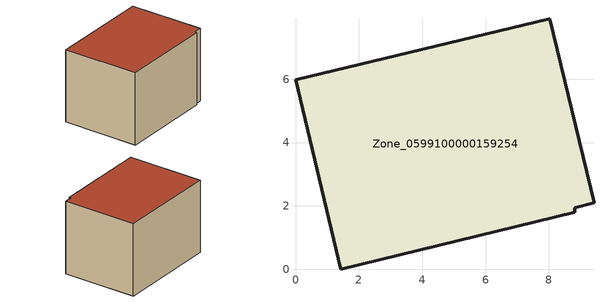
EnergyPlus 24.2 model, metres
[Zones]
Zone_0599100000159254
 floor ground (C_G): 9.42,2.11 8.81,1.95 8.82,1.79 1.43,0 0,5.99 8.03,7.91 z0
 wall outside (C_F): 9.42,2.11 8.03,7.91 0,5.99 1.43,0 8.82,1.79 8.81,1.95 9.42,2.11 z0:5.87
 roof outside (C_R): 8.81,1.95 9.42,2.11 8.03,7.91 0,5.99 1.43,0 8.82,1.79 z5.87
[BUILDING]
Pand.0599100000159254: North Axis=0; Terrain=City; Loads Convergence Tolerance Value=0.04; Temperature Convergence Tolerance Value=0.4; Solar Distribution=FullExterior; Maximum Number of Warmup Days=25; Minimum Number of Warmup Days=1
[Site:Location]
Rotterdam.The.Hague.AP_ZH_NLD Design_Conditions: Latitude=51.96; Longitude=4.45; Time Zone=1; Elevation=-4.5
[SITE:GROUNDTEMPERATURE:BUILDINGSURFACE]
18, 18, 18, 18, 18, 18, 18, 18, 18, 18, 18, 18
[MATERIAL] Thermal Absorptance=0.9; Solar Absorptance=0.7; Visible Absorptance=0.7
Name | Roughness | Thickness | Conductivity | Density | Specific Heat
G.TC.1965-1974 | MediumSmooth | 0.15 | 0.882353 | 540 | 1210
F.TC.1965-1974 | Rough | 0.3 | 0.697674 | 1920 | 840
R.TC.1965-1974 | MediumRough | 0.2 | 0.232558 | 1500 | 1000
[CONSTRUCTION]
C_G: G.TC.1965-1974
C_F: F.TC.1965-1974
C_R: R.TC.1965-1974
[ZONE]
Zone_0599100000159254: Type=1; Multiplier=1; Ceiling Height=Autocalculate; Volume=Autocalculate; Floor Area=autocalculate; Part of Total Floor Area=Yes
[ZONEINFILTRATION:DESIGNFLOWRATE]
Infil_Zone_0599100000159254: Zone or ZoneList or Space or SpaceList=Zone_0599100000159254; Schedule=AlwaysOn; Design Flow Rate Calculation Method=Flow/Area; Flow Rate per Floor Area=0.003; Constant Term Coefficient=1; Temperature Term Coefficient=0; Velocity Term Coefficient=0; Velocity Squared Term Coefficient=0
[HVACTEMPLATE:ZONE:IDEALLOADSAIRSYSTEM]
Zone_0599100000159254: Maximum Heating Supply Air Temperature=50; Minimum Cooling Supply Air Temperature=13; Maximum Heating Supply Air Humidity Ratio=0.0156; Minimum Cooling Supply Air Humidity Ratio=0.0077; Heating Limit=NoLimit; Cooling Limit=NoLimit; Dehumidification Control Type=ConstantSensibleHeatRatio; Cooling Sensible Heat Ratio=0.7; Dehumidification Setpoint=60; Humidification Control Type=None; Humidification Setpoint=30; Outdoor Air Method=None; Outdoor Air Flow Rate per Person=0.00944; Outdoor Air Flow Rate per Zone Floor Area=0; Outdoor Air Flow Rate per Zone=0; Demand Controlled Ventilation Type=None; Outdoor Air Economizer Type=NoEconomizer; Heat Recovery Type=None; Sensible Heat Recovery Effectiveness=0.7; Latent Heat Recovery Effectiveness=0.65
[ZONECONTROL:THERMOSTAT]
ThermostatControl_Zone_0599100000159254: Zone or ZoneList=Zone_0599100000159254; Control Type Schedule=DualSetpointControlType; Control 1=Thermostat_Zone_0599100000159254; Temperature Difference Between Cutout And Setpoint=0
[THERMOSTATSETPOINT:DUALSETPOINT]
Thermostat_Zone_0599100000159254: Heating Setpoint Temperature Schedule=HeatingSetpoint_Zone_0599100000159254; Cooling Setpoint Temperature Schedule=CoolingSetpoint_Zone_0599100000159254
[SCHEDULE:COMPACT]
HeatingSetpoint_Zone_0599100000159254: Through: 12/31, For: AllDays, Until: 24:00, 21
CoolingSetpoint_Zone_0599100000159254: Through: 12/31, For: AllDays, Until: 24:00, 24
DualSetpointControlType: Through: 12/31, For: AllDays, Until: 24:00, 4
AlwaysOn: Through: 12/31, For: AllDays, Until: 24:00, 1
